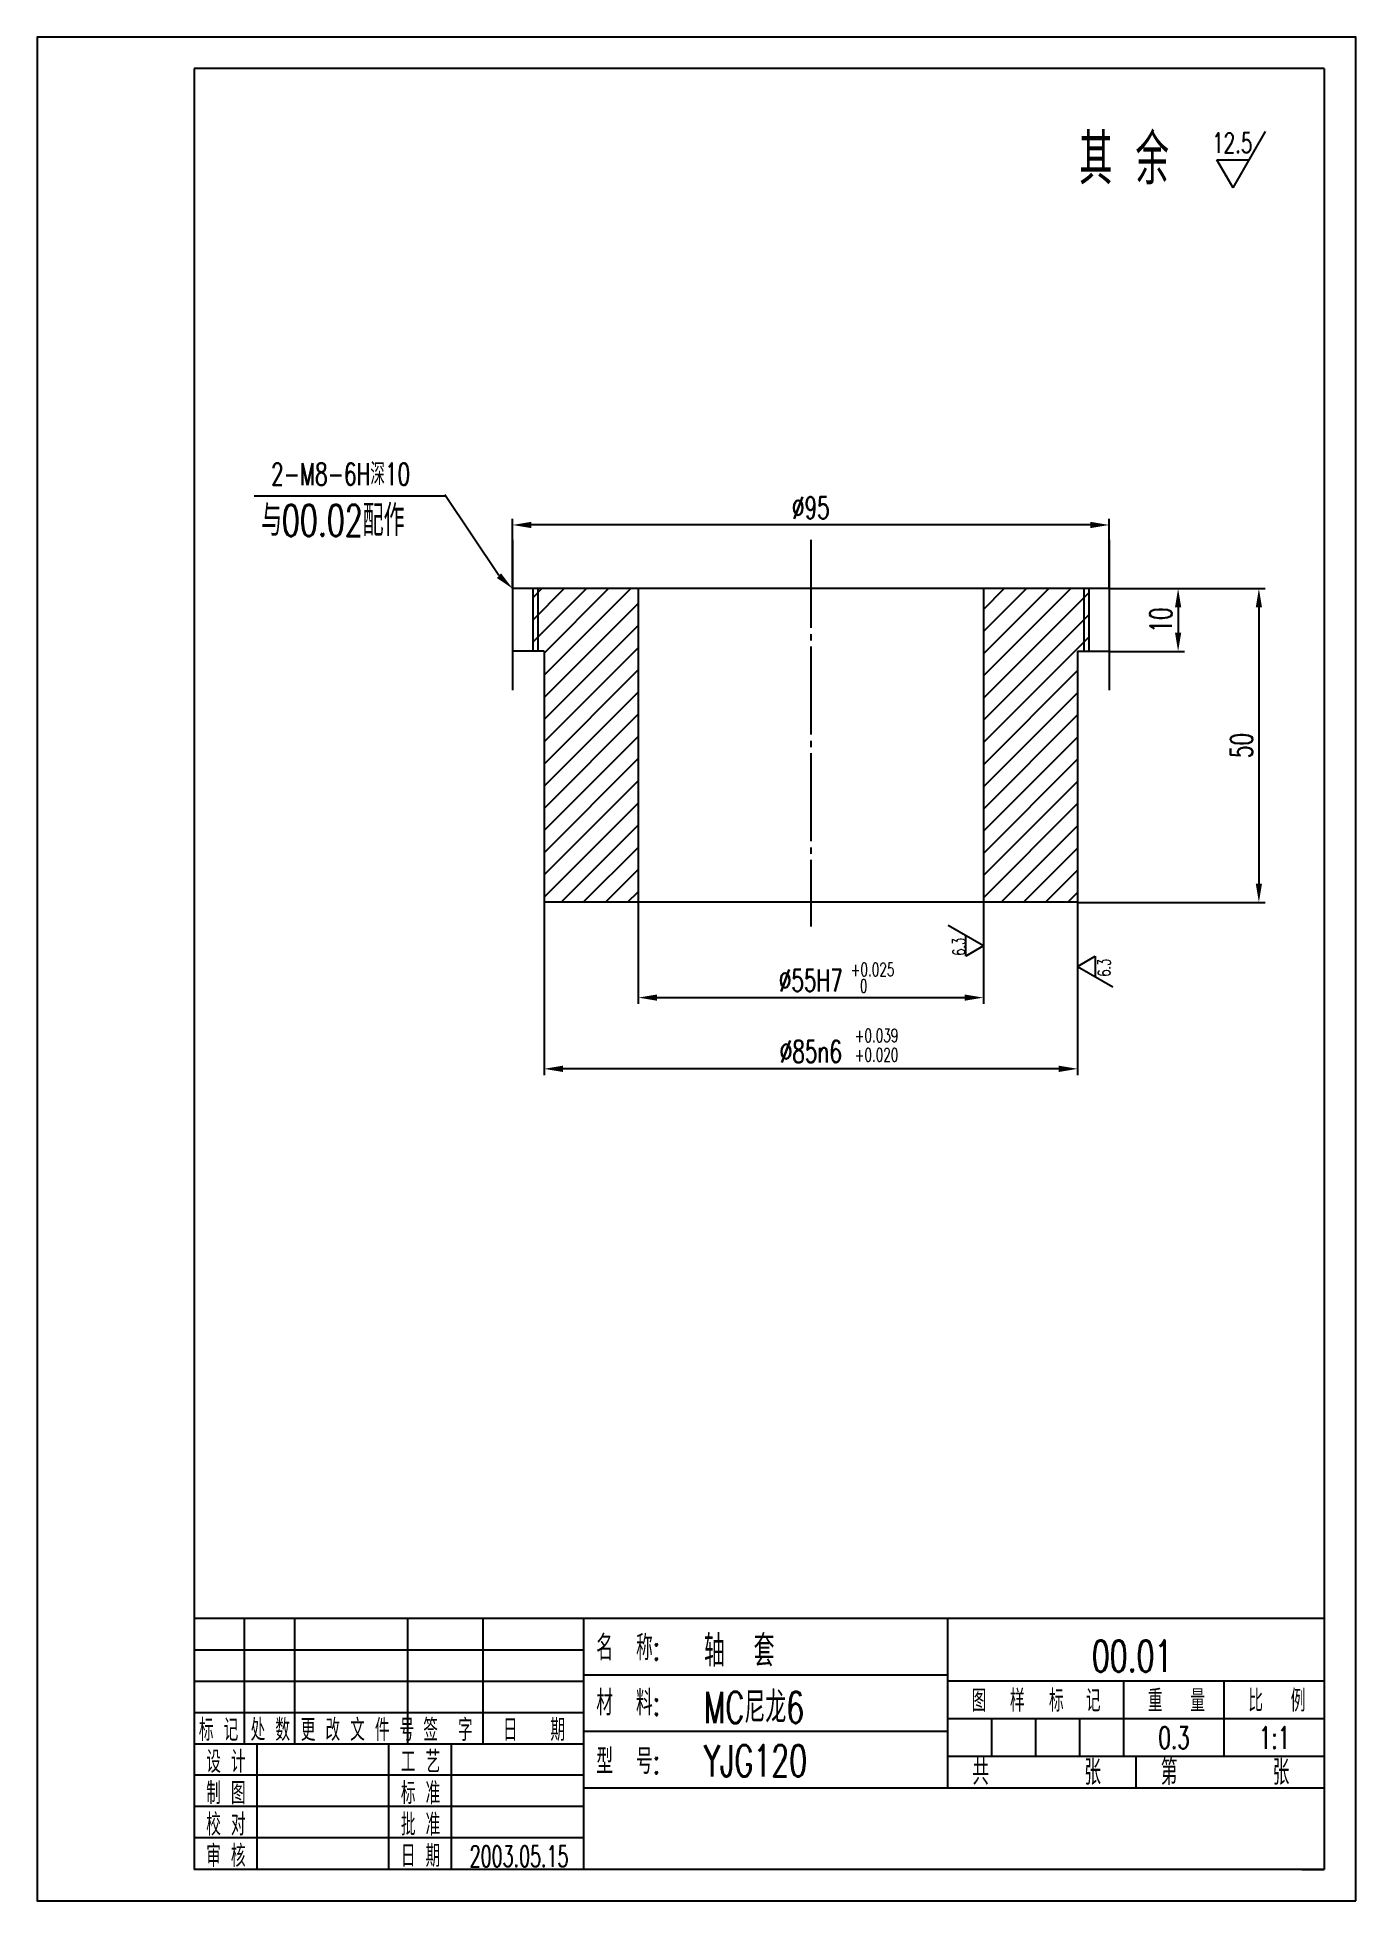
# Model space of a CAD drawing. Extents: x 0 to 210, y 0 to 297.
import ezdxf
from ezdxf.enums import TextEntityAlignment as Align

# ---------------------------------------------------------------- set-up
doc = ezdxf.new("R2010")
doc.units = 0
doc.header["$MEASUREMENT"] = 0
doc.linetypes.add('C2', pattern=[17, 14, -1, 1, -1])
doc.layers.get('0').update_dxf_attribs({"linetype": 'CONTINUOUS'})
doc.layers.get('DEFPOINTS').update_dxf_attribs({"linetype": 'CONTINUOUS'})
for name, color, linetype in [('CENTER', 4, 'C2'), ('DIM', 3, 'CONTINUOUS'), ('TXT', 6, 'CONTINUOUS'), ('XH', 6, 'CONTINUOUS')]:
    doc.layers.add(name, color=color, linetype=linetype)
doc.styles.add('HZFSD', font='ROMANS', dxfattribs={"width": 0.6667, "bigfont": 'HZFSD'})
doc.styles.add('HZTXT', font='romans', dxfattribs={"width": 0.6667, "bigfont": 'HZTXT'})
doc.dimstyles.get("Standard").update_dxf_attribs({"dimtxt": 0.18, "dimasz": 0.18, "dimexe": 0.18, "dimexo": 0.0625, "dimgap": 0.09, "dimtad": 0, "dimtih": 1, "dimtoh": 1, "dimdec": 4, "dimzin": 0, "dimdsep": 46, "dimtxsty": 'HZFSD', "dimcen": 0.09, "dimadec": 0, "dimazin": 0, "dimtfac": 1, "dimtdec": 4, "dimtofl": 0, "dimtmove": 2, "dimatfit": 3, "dimfxl": 0, "dimtolj": 1, "dimtzin": 0, "dimarcsym": 0})

# ---------------------------------------------------------------- blocks, each defined once
blk = doc.blocks.new('QCS63')
at = {"layer": 'TXT'}
for p, q in [((0, 0), (3.23, 5.61)), ((0, 0), (-1.64, 2.79)), ((-1.64, 2.79), (1.61, 2.79))]:
    blk.add_line(p, q, dxfattribs=at)
at = {"layer": 'TXT', "style": 'HZTXT', "width": 0.6667}
blk.add_text('6.3', height=2, dxfattribs=at).set_placement((-1.6, 2.94))
blk = doc.blocks.new('*D2')
at = {"color": 3, "linetype": 'ByBlock'}
for p, q in [((95.71, 159.13), (95.71, 142.94)), ((150.71, 159.13), (150.71, 142.94)), ((98.71, 143.94), (147.71, 143.94))]:
    blk.add_line(p, q, dxfattribs=at)
for points in [[(98.71, 144.44), (98.71, 143.44), (95.71, 143.94)], [(147.71, 144.44), (147.71, 143.44), (150.71, 143.94)]]:
    blk.add_solid(points, dxfattribs=at)
at = {"layer": 'DEFPOINTS', "color": 0, "linetype": 'ByBlock'}
for p in [(95.71, 159.13), (150.71, 159.13), (150.71, 143.94)]:
    blk.add_point(p, dxfattribs=at)
at = {"color": 6, "linetype": 'ByBlock', "insert": (123.21, 146.69), "char_height": 3.5, "attachment_point": 5, "style": 'HZFSD'}
blk.add_mtext('\\A1;∅55H7', dxfattribs=at)
blk = doc.blocks.new('*D3')
at = {"color": 3, "linetype": 'ByBlock'}
for p, q in [((80.71, 159.13), (80.71, 131.59)), ((165.71, 159.13), (165.71, 131.59)), ((162.71, 132.59), (83.71, 132.59))]:
    blk.add_line(p, q, dxfattribs=at)
for points in [[(83.71, 133.09), (83.71, 132.09), (80.71, 132.59)], [(162.71, 133.09), (162.71, 132.09), (165.71, 132.59)]]:
    blk.add_solid(points, dxfattribs=at)
at = {"layer": 'DEFPOINTS', "color": 0, "linetype": 'ByBlock'}
for p in [(80.71, 159.13), (165.71, 159.13), (80.71, 132.59)]:
    blk.add_point(p, dxfattribs=at)
at = {"color": 6, "linetype": 'ByBlock', "insert": (123.21, 135.34), "char_height": 3.5, "attachment_point": 5, "style": 'HZFSD'}
blk.add_mtext('\\A1;∅85n6', dxfattribs=at)
blk = doc.blocks.new('*D4')
at = {"color": 3, "linetype": 'ByBlock'}
for p, q in [((161.66, 165.97), (173.66, 165.97)), ((172.66, 162.97), (172.66, 158.97)), ((161.66, 155.97), (173.66, 155.97))]:
    blk.add_line(p, q, dxfattribs=at)
for points in [[(172.16, 162.97), (173.16, 162.97), (172.66, 165.97)], [(172.16, 158.97), (173.16, 158.97), (172.66, 155.97)]]:
    blk.add_solid(points, dxfattribs=at)
at = {"layer": 'DEFPOINTS', "color": 0, "linetype": 'ByBlock'}
for p in [(161.66, 165.97), (161.66, 155.97), (172.66, 155.97)]:
    blk.add_point(p, dxfattribs=at)
at = {"color": 6, "linetype": 'ByBlock', "insert": (169.91, 160.97), "char_height": 3.5, "attachment_point": 5, "rotation": 90, "style": 'HZFSD'}
blk.add_mtext('\\A1;10', dxfattribs=at)
blk = doc.blocks.new('*D5')
at = {"color": 3, "linetype": 'ByBlock'}
for p, q in [((161.66, 165.97), (186.53, 165.97)), ((185.53, 162.97), (185.53, 118.97)), ((156.66, 115.97), (186.53, 115.97))]:
    blk.add_line(p, q, dxfattribs=at)
for points in [[(185.03, 162.97), (186.03, 162.97), (185.53, 165.97)], [(185.03, 118.97), (186.03, 118.97), (185.53, 115.97)]]:
    blk.add_solid(points, dxfattribs=at)
at = {"layer": 'DEFPOINTS', "color": 0, "linetype": 'ByBlock'}
for p in [(161.66, 165.97), (156.66, 115.97), (185.53, 115.97)]:
    blk.add_point(p, dxfattribs=at)
at = {"color": 6, "linetype": 'ByBlock', "insert": (182.78, 140.97), "char_height": 3.5, "attachment_point": 5, "rotation": 90, "style": 'HZFSD'}
blk.add_mtext('\\A1;50', dxfattribs=at)
blk = doc.blocks.new('*D6')
at = {"color": 3, "linetype": 'ByBlock'}
for p, q in [((75.71, 209.13), (75.71, 220.27)), ((170.71, 209.13), (170.71, 220.27)), ((167.71, 219.27), (78.71, 219.27))]:
    blk.add_line(p, q, dxfattribs=at)
for points in [[(78.71, 219.77), (78.71, 218.77), (75.71, 219.27)], [(167.71, 219.77), (167.71, 218.77), (170.71, 219.27)]]:
    blk.add_solid(points, dxfattribs=at)
at = {"layer": 'DEFPOINTS', "color": 0, "linetype": 'ByBlock'}
for p in [(75.71, 219.27), (75.71, 209.13), (170.71, 209.13)]:
    blk.add_point(p, dxfattribs=at)
at = {"color": 6, "linetype": 'ByBlock', "insert": (123.21, 222.02), "char_height": 3.5, "attachment_point": 5, "style": 'HZFSD'}
blk.add_mtext('\\A1;∅95', dxfattribs=at)

msp = doc.modelspace()

# ---------------------------------------------------------------- hatches: boundary and pattern name
at = {"layer": 'XH'}
h = msp.add_hatch(dxfattribs=at)
h.set_pattern_fill('ANSI31', color=256, style=0)
h.set_pattern_definition([(45, (-5, 0), (-1.767767, 1.767767), [])])
h.paths.add_polyline_path([(95.71, 209.13), (79.71, 209.13), (79.71, 199.13), (80.71, 199.13), (80.71, 159.13), (95.71, 159.13)])
h.paths.add_polyline_path([(78.91, 199.13), (79.71, 199.13), (79.71, 209.13), (78.91, 209.13)])
h = msp.add_hatch(dxfattribs=at)
h.set_pattern_fill('ANSI31', color=256, style=0)
h.set_pattern_definition([(45, (5, 0), (-1.767767, 1.767767), [])])
h.paths.add_polyline_path([(165.71, 199.13), (166.71, 199.13), (166.71, 209.13), (150.71, 209.13), (150.71, 159.13), (165.71, 159.13)])
h.paths.add_polyline_path([(166.71, 199.13), (167.51, 199.13), (167.51, 209.13), (166.71, 209.13)])

# ---------------------------------------------------------------- linework, layer by layer
for p, q in [((25, 292), (25, 5)), ((205, 292), (25, 292)), ((205, 292), (205, 5)), ((170.71, 209.13), (75.71, 209.13)), ((75.71, 209.13), (75.71, 199.13)), ((75.71, 209.13), (75.71, 199.13)), ((78.91, 209.13), (78.91, 199.13)), ((95.71, 209.13), (95.71, 159.13)), ((150.71, 209.13), (150.71, 159.13)), ((167.51, 209.13), (167.51, 199.13)), ((170.71, 209.13), (170.71, 199.13)), ((170.71, 209.13), (170.71, 199.13)), ((80.71, 199.13), (75.71, 199.13)), ((79.71, 199.13), (75.71, 199.13)), ((80.71, 199.13), (80.71, 159.13)), ((165.71, 199.13), (165.71, 159.13)), ((165.71, 199.13), (170.71, 199.13)), ((165.71, 199.13), (170.71, 199.13)), ((166.71, 199.13), (170.71, 199.13)), ((165.71, 159.13), (80.71, 159.13)), ((205, 45), (25, 45)), ((25, 45), (25, 5)), ((205, 5), (25, 5))]:
    msp.add_line(p, q)
at = {"color": 3}
for p, q in [((65.08, 223.88), (34.52, 223.88)), ((73.53, 211.19), (64.9, 224.07)), ((205, 35), (145, 35)), ((205, 29), (145, 29)), ((205, 23), (145, 23)), ((87, 20), (25, 20)), ((87, 15), (25, 15)), ((87, 10), (25, 10))]:
    msp.add_line(p, q, dxfattribs=at)
msp.add_solid([(73.88, 211.55), (75.71, 209.13), (73.19, 210.82)], dxfattribs=at)
at = {"layer": 'CENTER'}
for p, q in [((75.71, 216.88), (75.71, 192.95)), ((123.21, 216.88), (123.21, 155.27)), ((170.71, 216.88), (170.71, 192.95)), ((75.71, 212.13), (75.71, 194.28))]:
    msp.add_line(p, q, dxfattribs=at)
at = {"layer": 'DIM', "color": 3}
for p in [(205, 8.7), (201.43, 5)]:
    msp.add_line(p, (205, 5), dxfattribs=at)
at = {"layer": 'TXT'}
for p, q in [((190.48, 273), (195.65, 281.97)), ((187.86, 277.46), (193.05, 277.46)), ((190.48, 273), (187.86, 277.46)), ((79.71, 209.13), (79.71, 199.13)), ((166.71, 209.13), (166.71, 199.13)), ((165.71, 148.9), (168.5, 150.53)), ((165.71, 148.9), (171.32, 145.66)), ((168.5, 150.53), (168.5, 147.29))]:
    msp.add_line(p, q, dxfattribs=at)
at = {"layer": 'TXT', "color": 3}
for p, q in [((33, 25), (33, 45)), ((41, 25), (41, 45)), ((59, 25), (59, 45)), ((71, 25), (71, 45)), ((87, 45), (87, 5)), ((145, 45), (145, 18)), ((25, 40), (87, 40)), ((87, 36), (145, 36)), ((25, 35), (87, 35)), ((173, 35), (173, 23)), ((189, 35), (189, 23)), ((25, 30), (87, 30)), ((87, 27), (145, 27)), ((152, 29), (152, 23)), ((159, 29), (159, 23)), ((166, 29), (166, 23)), ((25, 25), (87, 25)), ((35, 5), (35, 25)), ((56, 5), (56, 25)), ((66, 5), (66, 25)), ((175, 23), (175, 18)), ((87, 18), (205, 18))]:
    msp.add_line(p, q, dxfattribs=at)
at = {"layer": 'TXT'}
msp.add_lwpolyline([(210, 0), (210, 297), (0, 297), (0, 0)], close=True, dxfattribs=at)

# ---------------------------------------------------------------- block references
at = {"rotation": 90}
msp.add_blockref('QCS63', (150.71, 152.21), dxfattribs=at)

# ---------------------------------------------------------------- texts
at = {"color": 6, "style": 'HZFSD', "width": 0.6667}
msp.add_text('2-M8-6H深10', height=3.5, dxfattribs=at).set_placement((59.38, 227.38), align=Align.MIDDLE_RIGHT)
at = {"color": 6, "linetype": 'ByBlock', "style": 'HZFSD', "width": 0.6667}
for s, p in [('+0.025', (133.04, 148.41)), ('0', (131.63, 145.8)), ('+0.039', (133.67, 137.89)), ('+0.020', (133.67, 134.82))]:
    msp.add_text(s, height=2.1, dxfattribs=at).set_placement(p, align=Align.MIDDLE)
at = {"layer": 'TXT', "width": 0.6667}
for s, height, style, p in [('其 余', 8, 'HZFSD', (165.93, 273.54)), ('12.5', 3.2, 'HZTXT', (187.13, 278.57)), ('与00.02配作', 5, 'HZFSD', (35.64, 217.49)), ('名  称:', 4, 'HZFSD', (89.04, 38.32)), ('轴  套', 5, 'HZFSD', (106.19, 37.32)), ('00.01', 5, 'HZFSD', (167.96, 36.49)), ('材  料:', 4, 'HZFSD', (89.04, 29.53)), ('MC尼龙6', 5, 'HZFSD', (106.19, 28.32)), ('图', 3.5, 'HZFSD', (148.83, 30.13)), ('样', 3.5, 'HZFSD', (154.93, 30.13)), ('标', 3.5, 'HZFSD', (161.15, 30.13)), ('记', 3.5, 'HZFSD', (167.02, 30.13)), ('重', 3.5, 'HZFSD', (176.9, 30.13)), ('量', 3.5, 'HZFSD', (183.65, 30.13)), ('比', 3.5, 'HZFSD', (192.9, 30.13)), ('例', 3.5, 'HZFSD', (199.65, 30.13)), ('标 记', 3.5, 'HZFSD', (25.74, 25.47)), ('处 数', 3.5, 'HZFSD', (33.98, 25.47)), ('更 改 文 件 号', 3.5, 'HZFSD', (41.97, 25.47)), ('签  字', 3.5, 'HZFSD', (61.48, 25.47)), ('日   期', 3.5, 'HZFSD', (74.17, 25.47)), ('设 计', 3.5, 'HZFSD', (26.91, 20.39)), ('工 艺', 3.5, 'HZFSD', (57.91, 20.39)), ('型  号:', 4, 'HZFSD', (89.04, 20.21)), ('YJG120', 5, 'HZFSD', (106.19, 19.81)), ('共', 4, 'HZFSD', (148.94, 18.47)), ('张', 4, 'HZFSD', (166.77, 18.47)), ('第', 4, 'HZFSD', (178.94, 18.47)), ('张', 4, 'HZFSD', (196.77, 18.47)), ('制 图', 3.5, 'HZFSD', (26.91, 15.39)), ('标 准', 3.5, 'HZFSD', (57.91, 15.39)), ('校 对', 3.5, 'HZFSD', (26.91, 10.39)), ('批 准', 3.5, 'HZFSD', (57.91, 10.39)), ('审 核', 3.5, 'HZFSD', (26.91, 5.39)), ('日 期', 3.5, 'HZFSD', (57.91, 5.39))]:
    msp.add_text(s, height=height, dxfattribs=dict(at, style=style)).set_placement(p)
at = {"layer": 'TXT', "style": 'HZTXT', "width": 0.6667}
msp.add_text('6.3', height=2, rotation=90, dxfattribs=at).set_placement((170.92, 147.27))
at = {"layer": 'TXT', "style": 'HZFSD'}
for s, height, width, p in [('0.3', 3.5, 0.6667, (181.06, 24.23)), ('1:1', 3.5, 0.6667, (197.06, 24.23)), ('2003.05.15', 3.35, 0.609, (76.74, 5.39))]:
    msp.add_text(s, height=height, dxfattribs=dict(at, width=width)).set_placement(p, align=Align.CENTER)

# ---------------------------------------------------------------- dimensions: what is measured, and where the dimension line sits
at = {"layer": 'DIM'}
for base, p1, p2, text, picture, middle in [((75.71, 219.27), (170.71, 209.13), (75.71, 209.13), '%%C<>', '*D6', (123.21, 222.02)), ((80.71, 132.59), (165.71, 159.13), (80.71, 159.13), '%%C<>n6', '*D3', (123.21, 135.34)), ((150.71, 143.94), (95.71, 159.13), (150.71, 159.13), '%%C<>H7', '*D2', (123.21, 146.69))]:
    dim = msp.add_linear_dim(base=base, p1=p1, p2=p2, text=text, dimstyle='Standard', override={"dimtxt": 3.5, "dimasz": 3, "dimexe": 1, "dimexo": 0, "dimgap": 1, "dimtad": 1, "dimtih": 0, "dimtoh": 0, "dimdec": 1, "dimzin": 8, "dimcen": 0, "dimclrd": 3, "dimclre": 3, "dimclrt": 6, "dimtfac": 0.5143, "dimtdec": 1, "dimtix": 1, "dimtzin": 8}, dxfattribs=at)
    dim.commit()
    dim.dimension.update_dxf_attribs({"geometry": picture, "text_midpoint": middle})
for base, p2, picture, middle in [((194.58, 159.13), (165.71, 159.13), '*D5', (186.83, 184.13)), ((181.71, 199.13), (170.71, 199.13), '*D4', (173.96, 204.13))]:
    dim = msp.add_linear_dim(base=base, p1=(170.71, 209.13), p2=p2, angle=90, dimstyle='Standard', override={"dimtxt": 3.5, "dimasz": 3, "dimexe": 1, "dimexo": 0, "dimgap": 1, "dimtad": 1, "dimtih": 0, "dimtoh": 0, "dimdec": 1, "dimzin": 8, "dimcen": 0, "dimclrd": 3, "dimclre": 3, "dimclrt": 6, "dimtfac": 0.5143, "dimtdec": 1, "dimtix": 1, "dimtzin": 8}, dxfattribs=at)
    dim.commit()
    dim.dimension.update_dxf_attribs({"geometry": picture, "text_midpoint": middle, "insert": (9.05, 43.15)})

doc.saveas('drawing.dxf')
